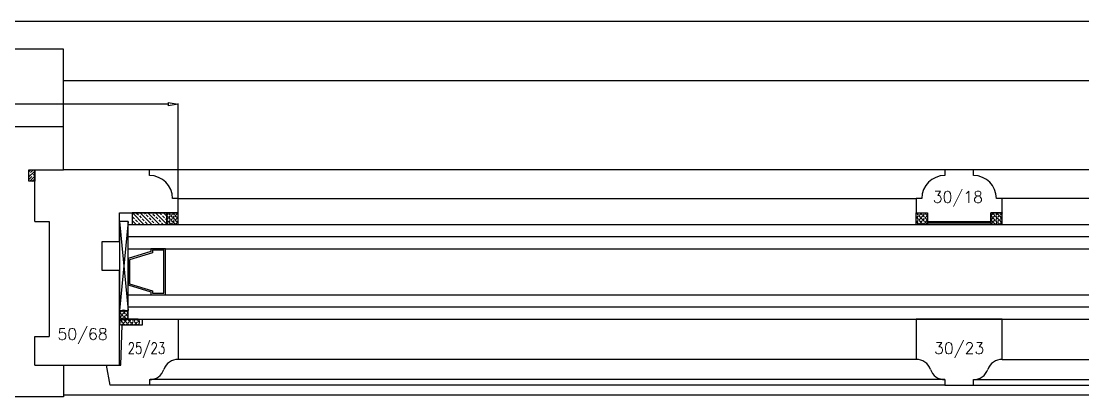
# Model space of a CAD drawing. Header units: millimetres. Extents: x 2806 to 10642, y -276 to 6064.
# Drawn here: x 6075.6 to 6445.3, y 2741.7 to 2872.4 of the extents above; entities that cross this region are included whole.
import ezdxf
from ezdxf.enums import TextEntityAlignment as Align

# ---------------------------------------------------------------- set-up
doc = ezdxf.new("R2010")
doc.units = ezdxf.units.MM
doc.layers.get('0').update_dxf_attribs({"color": 250})
doc.layers.add('dim', color=7, linetype='Continuous')
doc.styles.add('romans', font='romans.shx')
doc.dimstyles.new('ECH1-1', dxfattribs={"dimtxt": 3.5, "dimasz": 3.5, "dimexe": 0.18, "dimexo": 0, "dimgap": 0.09, "dimtad": 0, "dimdec": 4, "dimdsep": 46, "dimtxsty": 'romans', "dimblk1": 'CLOSEDBLANK', "dimblk2": 'CLOSEDBLANK', "dimsah": 1, "dimcen": 1, "dimclrd": 3, "dimclre": 3, "dimclrt": 6, "dimadec": 0, "dimazin": 0, "dimtfac": 1, "dimtdec": 4, "dimtofl": 0, "dimtmove": 0, "dimatfit": 3, "dimldrblk": 'CLOSEDBLANK', "dimfxl": 1, "dimtolj": 1, "dimtzin": 0, "dimarcsym": 0})

# ---------------------------------------------------------------- blocks, each defined once
blk = doc.blocks.new('_ClosedBlank')
at = {"color": 0, "linetype": 'ByBlock', "lineweight": -2}
for p, q in [((-1, 0.17), (0, 0)), ((-1, 0.17), (-1, -0.17)), ((0, 0), (-1, -0.17))]:
    blk.add_line(p, q, dxfattribs=at)
blk = doc.blocks.new('*D57')
at = {"layer": 'Defpoints', "color": 0, "transparency": 16777216}
for p in [(6130.28, 2843.57), (5982.28, 2810.71), (6130.28, 2806.71)]:
    blk.add_point(p, dxfattribs=at)
at = {"layer": 'dim', "color": 3, "lineweight": -2, "transparency": 16777216}
for p, q in [((5982.28, 2810.71), (5982.28, 2843.75)), ((5985.78, 2843.57), (6051.94, 2843.57)), ((6126.78, 2843.57), (6060.62, 2843.57)), ((6130.28, 2806.71), (6130.28, 2843.75))]:
    blk.add_line(p, q, dxfattribs=at)
at = {"layer": 'dim', "color": 3, "lineweight": -2, "transparency": 16777216, "xscale": 3.5, "yscale": 3.5, "zscale": 3.5, "rotation": 180}
blk.add_blockref('_ClosedBlank', (5982.28, 2843.57), dxfattribs=at)
at = {"layer": 'dim', "color": 3, "lineweight": -2, "transparency": 16777216, "xscale": 3.5, "yscale": 3.5, "zscale": 3.5}
blk.add_blockref('_ClosedBlank', (6130.28, 2843.57), dxfattribs=at)
at = {"layer": 'dim', "color": 6, "transparency": 16777216, "insert": (6056.28, 2843.57), "char_height": 3.5, "attachment_point": 5, "style": 'romans'}
blk.add_mtext('\\A1;148', dxfattribs=at)

msp = doc.modelspace()

# ---------------------------------------------------------------- linework, layer by layer
for p, q in [((5346.28495735, 2872.40943332), (6766.28495735, 2872.40943332)), ((6090.28495735, 2862.70943332), (6022.28495735, 2862.70943332)), ((6090.28495735, 2835.70943332), (6090.28495735, 2862.70943332)), ((6729.78495735, 2851.70943332), (6090.28495735, 2851.70943332)), ((6090.28495735, 2835.70943332), (6022.28495735, 2835.70943332)), ((6090.28495735, 2820.70943332), (6090.28495735, 2835.70943332)), ((6078.28495735, 2820.70943332), (6080.28495735, 2820.70943332)), ((6078.28495735, 2816.70943332), (6078.28495735, 2820.70943332)), ((6080.28495735, 2820.70943332), (6090.28495735, 2820.70943332)), ((6080.28495735, 2802.70943332), (6080.28495735, 2820.70943332)), ((6080.28495735, 2820.70943332), (6080.28495735, 2816.70943332)), ((6120.28495735, 2820.70943332), (6090.28495735, 2820.70943332)), ((6397.28495735, 2820.70943332), (6120.28495735, 2820.70943332)), ((6120.28495735, 2818.70943332), (6120.28495735, 2820.70943332)), ((6407.28495735, 2820.70943332), (6397.28495735, 2820.70943332)), ((6397.28495735, 2820.70943332), (6397.28495735, 2818.70943332)), ((6684.28495735, 2820.70943332), (6407.28495735, 2820.70943332)), ((6407.28495735, 2818.70943332), (6407.28495735, 2820.70943332)), ((6080.28495735, 2816.70943332), (6078.28495735, 2816.70943332)), ((6130.28495735, 2810.70943332), (6128.28495735, 2810.70943332)), ((6130.28495735, 2810.70943332), (6387.28495735, 2810.70943332)), ((6130.28495735, 2805.70943332), (6130.28495735, 2810.70943332)), ((6389.28495735, 2810.70943332), (6387.28495735, 2810.70943332)), ((6387.28495735, 2810.70943332), (6387.28495735, 2805.70943332)), ((6417.28495735, 2810.70943332), (6415.28495735, 2810.70943332)), ((6674.28495735, 2810.70943332), (6417.28495735, 2810.70943332)), ((6417.28495735, 2805.70943332), (6417.28495735, 2810.70943332)), ((6109.78495735, 2795.70943332), (6109.78495735, 2805.70943332)), ((6109.78495735, 2805.70943332), (6130.28495735, 2805.70943332)), ((6114.28495735, 2805.70943332), (6114.28495735, 2801.70943332)), ((6126.28495735, 2805.70943332), (6114.28495735, 2805.70943332)), ((6126.28495735, 2805.70943332), (6126.28495735, 2801.70943332)), ((6130.28495735, 2805.70943332), (6126.28495735, 2805.70943332)), ((6126.28495735, 2801.70943332), (6126.28495735, 2805.70943332)), ((6130.28495735, 2801.70943332), (6130.28495735, 2805.70943332)), ((6387.28495735, 2801.70943332), (6387.28495735, 2805.70943332)), ((6387.28495735, 2805.70943332), (6391.28495735, 2805.70943332)), ((6387.28495735, 2805.70943332), (6391.28495735, 2805.70943332)), ((6391.28495735, 2805.70943332), (6391.28495735, 2801.70943332)), ((6391.28495735, 2805.70943332), (6391.28495735, 2802.70943332)), ((6413.28495735, 2805.70943332), (6413.28495735, 2801.70943332)), ((6417.28495735, 2805.70943332), (6413.28495735, 2805.70943332)), ((6413.28495735, 2802.70943332), (6413.28495735, 2805.70943332)), ((6413.28495735, 2805.70943332), (6417.28495735, 2805.70943332)), ((6417.28495735, 2801.70943332), (6417.28495735, 2805.70943332)), ((6080.28495735, 2802.70943332), (6085.28495735, 2802.70943332)), ((6085.28495735, 2802.70943332), (6085.28495735, 2762.70943332)), ((6112.78495735, 2802.70943332), (6109.78495735, 2771.70943332)), ((6109.78495735, 2802.70943332), (6112.78495735, 2771.70943332)), ((6112.78495735, 2802.70943332), (6109.78495735, 2802.70943332)), ((6109.78495735, 2802.70943332), (6109.78495735, 2771.70943332)), ((6112.78495735, 2771.70943332), (6112.78495735, 2802.70943332)), ((6112.78495735, 2801.70943332), (6691.78495735, 2801.70943332)), ((6112.78495735, 2768.70943332), (6112.78495735, 2801.70943332)), ((6114.28495735, 2801.70943332), (6126.28495735, 2801.70943332)), ((6126.28495735, 2801.70943332), (6130.28495735, 2801.70943332)), ((6391.28495735, 2801.70943332), (6387.28495735, 2801.70943332)), ((6391.28495735, 2802.10943332), (6391.28495735, 2802.70943332)), ((6391.28495735, 2802.70943332), (6413.28495735, 2802.70943332)), ((6391.28495735, 2802.70943332), (6413.28495735, 2802.70943332)), ((6413.28495735, 2802.10943332), (6391.28495735, 2802.10943332)), ((6413.28495735, 2802.70943332), (6413.28495735, 2802.10943332)), ((6413.28495735, 2801.70943332), (6417.28495735, 2801.70943332)), ((6103.78495735, 2785.70943332), (6103.78495735, 2795.70943332)), ((6103.78495735, 2795.70943332), (6109.78495735, 2795.70943332)), ((6112.78495735, 2797.45943332), (6691.78495735, 2797.45943332)), ((6120.78461214, 2792.20989358), (6112.78461214, 2789.7765628)), ((6112.78495735, 2793.20943332), (6691.78495735, 2793.20943332)), ((6121.28461214, 2791.85435457), (6113.28461214, 2789.42102378)), ((6125.78461214, 2793.20989358), (6120.78461214, 2793.20989358)), ((6120.78461214, 2793.20989358), (6120.78461214, 2792.20989358)), ((6125.28461214, 2792.70989358), (6121.28461214, 2792.70989358)), ((6121.28461214, 2792.70989358), (6121.28461214, 2791.85435457)), ((6125.28461214, 2777.70989358), (6125.28461214, 2792.70989358)), ((6125.78461214, 2777.20989358), (6125.78461214, 2793.20989358)), ((6112.78461214, 2789.7765628), (6112.78461214, 2780.64322436)), ((6113.28461214, 2789.42102378), (6113.28461214, 2780.99876338)), ((6109.78495735, 2785.70943332), (6103.78495735, 2785.70943332)), ((6109.78495735, 2752.70943332), (6109.78495735, 2785.70943332)), ((6112.78461214, 2780.64322436), (6120.78461214, 2778.20989358)), ((6113.28461214, 2780.99876338), (6121.28461214, 2778.5654326)), ((6112.78495735, 2777.20943332), (6691.78495735, 2777.20943332)), ((6120.78461214, 2778.20989358), (6120.78461214, 2777.20989358)), ((6120.78461214, 2777.20989358), (6125.78461214, 2777.20989358)), ((6121.28461214, 2778.5654326), (6121.28461214, 2777.70989358)), ((6121.28461214, 2777.70989358), (6125.28461214, 2777.70989358)), ((6109.78495735, 2771.70943332), (6112.78495735, 2771.70943332)), ((6109.78495735, 2770.70943332), (6109.78495735, 2768.70943332)), ((6112.78495735, 2772.95943332), (6691.78495735, 2772.95943332)), ((6112.78495735, 2768.70943332), (6112.78495735, 2770.70943332)), ((6109.78495735, 2768.70943332), (6112.78495735, 2768.70943332)), ((6110.28495735, 2752.70943332), (6110.78495735, 2766.70943332)), ((6116.28495735, 2768.70943332), (6110.29575691, 2768.70943332)), ((6110.29575691, 2766.70943332), (6116.28495735, 2766.70943332)), ((6110.78495735, 2766.70943332), (6117.78495735, 2766.70943332)), ((6112.78495735, 2768.70943332), (6691.78495735, 2768.70943332)), ((6117.78495735, 2766.70943332), (6117.78495735, 2768.70943332)), ((6117.78495735, 2768.70943332), (6130.28495735, 2768.70943332)), ((6130.28495735, 2768.70943332), (6130.28495735, 2754.70943332)), ((6417.28495735, 2768.70943332), (6387.28495735, 2768.70943332)), ((6387.28495735, 2768.70943332), (6387.28495735, 2754.70943332)), ((6417.28495735, 2754.70943332), (6417.28495735, 2768.70943332)), ((6080.28495735, 2762.70943332), (6085.28495735, 2762.70943332)), ((6080.28495735, 2752.70943332), (6080.28495735, 2762.70943332)), ((6080.28495735, 2752.70943332), (6090.28495735, 2752.70943332)), ((6090.28495735, 2752.70943332), (6090.28495735, 2741.70943332)), ((6090.28495735, 2752.70943332), (6109.78495735, 2752.70943332)), ((6106.53495735, 2745.70943332), (6105.28495735, 2752.70943332)), ((6105.28495735, 2752.70943332), (6110.28495735, 2752.70943332)), ((6387.28495735, 2754.70943332), (6130.28495735, 2754.70943332)), ((6417.28495735, 2754.70943332), (6674.28495735, 2754.70943332)), ((6120.28495735, 2747.70943332), (6120.28495735, 2745.70943332)), ((6397.28495735, 2747.70943332), (6120.51805161, 2747.70943332)), ((6397.28495735, 2747.70943332), (6397.28495735, 2745.70943332)), ((6407.28495735, 2747.70943332), (6684.05186309, 2747.70943332)), ((6407.28495735, 2745.70943332), (6407.28495735, 2747.70943332)), ((6120.28495735, 2745.70943332), (6106.53495735, 2745.70943332)), ((6397.28495735, 2745.70943332), (6120.28495735, 2745.70943332)), ((6397.28495735, 2745.70943332), (6407.28495735, 2745.70943332)), ((6407.28495735, 2745.70943332), (6684.28495735, 2745.70943332)), ((6090.28495735, 2741.70943332), (6022.28495735, 2741.70943332)), ((6090.28495735, 2742.40943332), (6736.55226017, 2742.40943332))]:
    msp.add_line(p, q)
at = {"linetype": 'Continuous'}
for p, q in [((6078.28495735, 2820.05241594), (6078.94197473, 2820.70943332)), ((6078.28495735, 2818.25636472), (6080.28495735, 2820.25636472)), ((6078.28495735, 2819.15438994), (6078.39825581, 2819.2676884)), ((6078.28495735, 2817.35833872), (6079.29628142, 2818.36966279)), ((6078.53407718, 2816.70943332), (6080.28495735, 2818.46031349)), ((6078.84726861, 2819.71670121), (6079.84000073, 2820.70943332)), ((6079.74529423, 2818.81867559), (6080.28495735, 2819.35833872)), ((6079.43210318, 2816.70943332), (6080.19430703, 2817.47163718)), ((6114.28495735, 2803.061562), (6115.63708603, 2801.70943332)), ((6114.33116287, 2805.70943332), (6118.33116287, 2801.70943332)), ((6114.38578283, 2804.30777494), (6115.05930204, 2803.63425573)), ((6115.39606164, 2803.29749612), (6116.06958085, 2802.62397692)), ((6115.73282125, 2805.65481336), (6116.40634046, 2804.98129415)), ((6116.74310006, 2804.64453454), (6117.41661927, 2803.97101533)), ((6117.0252397, 2805.70943332), (6121.0252397, 2801.70943332)), ((6117.75337887, 2803.63425573), (6118.42689808, 2802.96073652)), ((6118.37227812, 2805.70943332), (6118.76365769, 2805.31805375)), ((6119.10041729, 2804.98129415), (6119.7739365, 2804.30777494)), ((6119.71931654, 2805.70943332), (6123.71931654, 2801.70943332)), ((6120.11069611, 2803.97101533), (6120.78421531, 2803.29749612)), ((6121.06635496, 2805.70943332), (6121.12097492, 2805.65481336)), ((6121.12097492, 2802.96073652), (6121.79449413, 2802.28721731)), ((6121.45773452, 2805.31805375), (6122.13125373, 2804.64453454)), ((6122.41339337, 2805.70943332), (6126.28495735, 2801.83786934)), ((6122.46801334, 2804.30777494), (6123.14153255, 2803.63425573)), ((6123.47829215, 2803.29749612), (6124.15181136, 2802.62397692)), ((6123.81505176, 2805.65481336), (6124.48857096, 2804.98129415)), ((6124.82533057, 2804.64453454), (6125.49884978, 2803.97101533)), ((6125.10747021, 2805.70943332), (6126.28495735, 2804.53194618)), ((6125.83560938, 2803.63425573), (6126.28495735, 2803.18490776)), ((6126.28495735, 2804.75712291), (6126.77853628, 2805.25070183)), ((6126.28495735, 2804.66665002), (6126.77853628, 2804.1730711)), ((6126.28495735, 2803.27538065), (6126.77853628, 2803.76895957)), ((6126.28495735, 2803.18490776), (6126.77853628, 2802.69132884)), ((6126.72391631, 2805.70943332), (6126.77853628, 2805.65481336)), ((6126.98059204, 2805.45275759), (6127.23726776, 2805.70943332)), ((6126.98059204, 2805.45275759), (6127.51940741, 2804.91394223)), ((6126.98059204, 2803.97101533), (6127.51940741, 2804.5098307)), ((6126.98059204, 2803.97101533), (6127.51940741, 2803.43219997)), ((6126.98059204, 2802.48927307), (6127.51940741, 2803.02808844)), ((6127.72146317, 2804.71188646), (6128.26027854, 2805.25070183)), ((6127.72146317, 2804.71188646), (6128.26027854, 2804.1730711)), ((6127.72146317, 2803.2301442), (6128.26027854, 2803.76895957)), ((6127.72146317, 2803.2301442), (6128.26027854, 2802.69132884)), ((6128.20565857, 2805.70943332), (6128.26027854, 2805.65481336)), ((6128.4623343, 2805.45275759), (6128.71901002, 2805.70943332)), ((6128.4623343, 2805.45275759), (6129.00114967, 2804.91394223)), ((6128.4623343, 2803.97101533), (6129.00114967, 2804.5098307)), ((6128.4623343, 2803.97101533), (6129.00114967, 2803.43219997)), ((6128.4623343, 2802.48927307), (6129.00114967, 2803.02808844)), ((6129.20320543, 2804.71188646), (6129.7420208, 2805.25070183)), ((6129.20320543, 2804.71188646), (6129.7420208, 2804.1730711)), ((6129.20320543, 2803.2301442), (6129.7420208, 2803.76895957)), ((6129.20320543, 2803.2301442), (6129.7420208, 2802.69132884)), ((6129.68740083, 2805.70943332), (6129.7420208, 2805.65481336)), ((6129.94407656, 2805.45275759), (6130.20075228, 2805.70943332)), ((6129.94407656, 2805.45275759), (6130.28495735, 2805.1118768)), ((6129.94407656, 2803.97101533), (6130.28495735, 2804.31189613)), ((6129.94407656, 2803.97101533), (6130.28495735, 2803.63013454)), ((6129.94407656, 2802.48927307), (6130.28495735, 2802.83015387)), ((6387.28495735, 2805.67369104), (6387.30383504, 2805.65481336)), ((6387.28495735, 2805.23182415), (6387.30383504, 2805.25070183)), ((6387.28495735, 2804.19194878), (6387.30383504, 2804.1730711)), ((6387.28495735, 2803.75008189), (6387.30383504, 2803.76895957)), ((6387.5058908, 2805.45275759), (6387.76256652, 2805.70943332)), ((6387.5058908, 2805.45275759), (6388.04470617, 2804.91394223)), ((6387.5058908, 2803.97101533), (6388.04470617, 2804.5098307)), ((6387.5058908, 2803.97101533), (6388.04470617, 2803.43219997)), ((6387.5058908, 2802.48927307), (6388.04470617, 2803.02808844)), ((6388.24676193, 2804.71188646), (6388.7855773, 2805.25070183)), ((6388.24676193, 2804.71188646), (6388.7855773, 2804.1730711)), ((6388.24676193, 2803.2301442), (6388.7855773, 2803.76895957)), ((6388.24676193, 2803.2301442), (6388.7855773, 2802.69132884)), ((6388.73095733, 2805.70943332), (6388.7855773, 2805.65481336)), ((6388.98763306, 2805.45275759), (6389.24430878, 2805.70943332)), ((6388.98763306, 2805.45275759), (6389.52644843, 2804.91394223)), ((6388.98763306, 2803.97101533), (6389.52644843, 2804.5098307)), ((6388.98763306, 2803.97101533), (6389.52644843, 2803.43219997)), ((6388.98763306, 2802.48927307), (6389.52644843, 2803.02808844)), ((6389.72850419, 2804.71188646), (6390.26731956, 2805.25070183)), ((6389.72850419, 2804.71188646), (6390.26731956, 2804.1730711)), ((6389.72850419, 2803.2301442), (6390.26731956, 2803.76895957)), ((6389.72850419, 2803.2301442), (6390.26731956, 2802.69132884)), ((6390.21269959, 2805.70943332), (6390.26731956, 2805.65481336)), ((6390.46937532, 2805.45275759), (6390.72605104, 2805.70943332)), ((6390.46937532, 2805.45275759), (6391.00819069, 2804.91394223)), ((6390.46937532, 2803.97101533), (6391.00819069, 2804.5098307)), ((6390.46937532, 2803.97101533), (6391.00819069, 2803.43219997)), ((6390.46937532, 2802.48927307), (6391.00819069, 2803.02808844)), ((6391.21024645, 2804.71188646), (6391.28495735, 2804.78659737)), ((6391.21024645, 2804.71188646), (6391.28495735, 2804.63717556)), ((6391.21024645, 2803.2301442), (6391.28495735, 2803.30485511)), ((6391.21024645, 2803.2301442), (6391.28495735, 2803.1554333)), ((6413.35966825, 2804.71188646), (6413.28495735, 2804.78659737)), ((6413.35966825, 2804.71188646), (6413.28495735, 2804.63717556)), ((6413.35966825, 2803.2301442), (6413.28495735, 2803.30485511)), ((6413.35966825, 2803.2301442), (6413.28495735, 2803.1554333)), ((6414.10053938, 2805.45275759), (6413.56172401, 2804.91394223)), ((6414.10053938, 2803.97101533), (6413.56172401, 2804.5098307)), ((6414.10053938, 2803.97101533), (6413.56172401, 2803.43219997)), ((6414.10053938, 2802.48927307), (6413.56172401, 2803.02808844)), ((6414.10053938, 2805.45275759), (6413.84386366, 2805.70943332)), ((6414.35721511, 2805.70943332), (6414.30259514, 2805.65481336)), ((6414.84141051, 2804.71188646), (6414.30259514, 2805.25070183)), ((6414.84141051, 2804.71188646), (6414.30259514, 2804.1730711)), ((6414.84141051, 2803.2301442), (6414.30259514, 2803.76895957)), ((6414.84141051, 2803.2301442), (6414.30259514, 2802.69132884)), ((6415.58228164, 2805.45275759), (6415.04346627, 2804.91394223)), ((6415.58228164, 2803.97101533), (6415.04346627, 2804.5098307)), ((6415.58228164, 2803.97101533), (6415.04346627, 2803.43219997)), ((6415.58228164, 2802.48927307), (6415.04346627, 2803.02808844)), ((6415.58228164, 2805.45275759), (6415.32560592, 2805.70943332)), ((6415.83895737, 2805.70943332), (6415.7843374, 2805.65481336)), ((6416.32315277, 2804.71188646), (6415.7843374, 2805.25070183)), ((6416.32315277, 2804.71188646), (6415.7843374, 2804.1730711)), ((6416.32315277, 2803.2301442), (6415.7843374, 2803.76895957)), ((6416.32315277, 2803.2301442), (6415.7843374, 2802.69132884)), ((6417.0640239, 2805.45275759), (6416.52520853, 2804.91394223)), ((6417.0640239, 2803.97101533), (6416.52520853, 2804.5098307)), ((6417.0640239, 2803.97101533), (6416.52520853, 2803.43219997)), ((6417.0640239, 2802.48927307), (6416.52520853, 2803.02808844)), ((6417.0640239, 2805.45275759), (6416.80734818, 2805.70943332)), ((6417.28495735, 2805.67369104), (6417.26607966, 2805.65481336)), ((6417.28495735, 2805.23182415), (6417.26607966, 2805.25070183)), ((6417.28495735, 2804.19194878), (6417.26607966, 2804.1730711)), ((6417.28495735, 2803.75008189), (6417.26607966, 2803.76895957)), ((6114.28495735, 2801.71452358), (6114.29004761, 2801.70943332)), ((6116.40634046, 2802.28721731), (6116.98412445, 2801.70943332)), ((6118.76365769, 2802.62397692), (6119.4371769, 2801.95045771)), ((6122.13125373, 2801.95045771), (6122.37227812, 2801.70943332)), ((6124.48857096, 2802.28721731), (6125.06635496, 2801.70943332)), ((6126.28495735, 2801.79363839), (6126.77853628, 2802.28721731)), ((6126.98059204, 2802.48927307), (6127.51940741, 2801.95045771)), ((6127.72146317, 2801.74840194), (6128.26027854, 2802.28721731)), ((6127.72146317, 2801.74840194), (6127.76043179, 2801.70943332)), ((6128.4623343, 2802.48927307), (6129.00114967, 2801.95045771)), ((6129.20320543, 2801.74840194), (6129.7420208, 2802.28721731)), ((6129.20320543, 2801.74840194), (6129.24217405, 2801.70943332)), ((6129.94407656, 2802.48927307), (6130.28495735, 2802.14839228)), ((6387.28495735, 2802.71020652), (6387.30383504, 2802.69132884)), ((6387.28495735, 2802.26833963), (6387.30383504, 2802.28721731)), ((6387.5058908, 2802.48927307), (6388.04470617, 2801.95045771)), ((6388.24676193, 2801.74840194), (6388.7855773, 2802.28721731)), ((6388.24676193, 2801.74840194), (6388.28573055, 2801.70943332)), ((6388.98763306, 2802.48927307), (6389.52644843, 2801.95045771)), ((6389.72850419, 2801.74840194), (6390.26731956, 2802.28721731)), ((6389.72850419, 2801.74840194), (6389.76747281, 2801.70943332)), ((6390.46937532, 2802.48927307), (6391.00819069, 2801.95045771)), ((6391.21024645, 2801.74840194), (6391.28495735, 2801.82311285)), ((6391.21024645, 2801.74840194), (6391.24921507, 2801.70943332)), ((6413.35966825, 2801.74840194), (6413.28495735, 2801.82311285)), ((6413.35966825, 2801.74840194), (6413.32069963, 2801.70943332)), ((6414.10053938, 2802.48927307), (6413.56172401, 2801.95045771)), ((6414.84141051, 2801.74840194), (6414.30259514, 2802.28721731)), ((6414.84141051, 2801.74840194), (6414.80244189, 2801.70943332)), ((6415.58228164, 2802.48927307), (6415.04346627, 2801.95045771)), ((6416.32315277, 2801.74840194), (6415.7843374, 2802.28721731)), ((6416.32315277, 2801.74840194), (6416.28418415, 2801.70943332)), ((6417.0640239, 2802.48927307), (6416.52520853, 2801.95045771)), ((6417.28495735, 2802.71020652), (6417.26607966, 2802.69132884)), ((6417.28495735, 2802.26833963), (6417.26607966, 2802.28721731)), ((6109.94055605, 2770.96749482), (6110.47937142, 2771.50631019)), ((6109.94055605, 2770.96749482), (6110.47937142, 2770.42867946)), ((6109.94055605, 2769.48575256), (6110.47937142, 2770.02456793)), ((6110.68142718, 2771.70836595), (6110.73829227, 2771.76523105)), ((6110.68142718, 2771.70836595), (6111.22024255, 2771.16955059)), ((6110.68142718, 2770.22662369), (6111.22024255, 2770.76543906)), ((6110.68142718, 2770.22662369), (6111.22024255, 2769.68780833)), ((6111.42229831, 2770.96749482), (6111.96111368, 2771.50631019)), ((6111.42229831, 2770.96749482), (6111.96111368, 2770.42867946)), ((6111.42229831, 2769.48575256), (6111.96111368, 2770.02456793)), ((6112.16316944, 2770.22662369), (6112.70198481, 2770.76543906)), ((6112.16316944, 2770.22662369), (6112.70198481, 2769.68780833)), ((6109.81270532, 2767.44919053), (6110.16546933, 2767.80195454)), ((6109.94055605, 2769.48575256), (6110.47937142, 2768.9469372)), ((6109.98636731, 2768.38516808), (6110.16546933, 2768.20606607)), ((6110.36752509, 2768.0040103), (6110.90634046, 2768.54282567)), ((6110.36752509, 2768.0040103), (6110.90634046, 2767.46519494)), ((6110.55469036, 2766.70943332), (6110.90634046, 2767.06108341)), ((6110.68142718, 2768.74488143), (6111.22024255, 2769.2836968)), ((6110.68142718, 2768.74488143), (6110.71687529, 2768.70943332)), ((6111.10839622, 2767.26313917), (6111.64721159, 2767.80195454)), ((6111.10839622, 2767.26313917), (6111.64721159, 2766.72432381)), ((6111.14384433, 2768.70943332), (6111.64721159, 2768.20606607)), ((6111.42229831, 2769.48575256), (6111.96111368, 2768.9469372)), ((6111.84926735, 2768.0040103), (6112.38808272, 2768.54282567)), ((6111.84926735, 2768.0040103), (6112.38808272, 2767.46519494)), ((6112.03643262, 2766.70943332), (6112.38808272, 2767.06108341)), ((6112.16316944, 2768.74488143), (6112.70198481, 2769.2836968)), ((6112.16316944, 2768.74488143), (6112.19861755, 2768.70943332)), ((6112.59013848, 2767.26313917), (6113.12895385, 2767.80195454)), ((6112.59013848, 2767.26313917), (6113.12895385, 2766.72432381)), ((6112.62558659, 2768.70943332), (6113.12895385, 2768.20606607)), ((6113.33100961, 2768.0040103), (6113.86982498, 2768.54282567)), ((6113.33100961, 2768.0040103), (6113.86982498, 2767.46519494)), ((6113.51817488, 2766.70943332), (6113.86982498, 2767.06108341)), ((6114.07188074, 2767.26313917), (6114.61069611, 2767.80195454)), ((6114.07188074, 2767.26313917), (6114.61069611, 2766.72432381)), ((6114.10732885, 2768.70943332), (6114.61069611, 2768.20606607)), ((6114.81275187, 2768.0040103), (6115.35156724, 2768.54282567)), ((6114.81275187, 2768.0040103), (6115.35156724, 2767.46519494)), ((6114.99991714, 2766.70943332), (6115.35156724, 2767.06108341)), ((6115.553623, 2767.26313917), (6116.09243837, 2767.80195454)), ((6115.553623, 2767.26313917), (6116.09243837, 2766.72432381)), ((6115.58907111, 2768.70943332), (6116.09243837, 2768.20606607)), ((6116.29449413, 2768.0040103), (6116.62019929, 2768.32971546)), ((6116.29449413, 2768.0040103), (6116.77156412, 2767.52694031))]:
    msp.add_line(p, q, dxfattribs=at)
for centre, radius, start, end in [((6120.28495735, 2810.70943332), 8, 0, 90), ((6397.28495735, 2810.70943332), 8, 90, 180), ((6407.28495735, 2810.70943332), 8, 360, 90), ((6111.28495735, 2770.31331178), 1.55142266, 14.7930176081, 165.2069823916), ((6111.01921467, 2767.70943332), 1.23425732, 125.8841497803, 234.1158502197), ((6115.53495735, 2767.70943332), 1.25, 306.8698976458, 53.1301023542), ((6120.40150448, 2752.86436599), 5.15625, 268.7048286125, 341.2792117845), ((6130.16841022, 2749.55450065), 5.15625, 88.7048286127, 161.2792117845), ((6387.40150448, 2749.55450065), 5.15625, 18.7207882155, 91.2951713873), ((6397.16841022, 2752.86436599), 5.15625, 198.7207882155, 271.2951713875), ((6407.40150448, 2752.86436599), 5.15625, 268.7048286125, 341.2792117845), ((6417.16841022, 2749.55450065), 5.15625, 88.7048286127, 161.2792117845)]:
    msp.add_arc(centre, radius, start, end)

# ---------------------------------------------------------------- texts
at = {"layer": 'dim', "style": 'romans'}
for s, p in [('30/18', (6401.83797158, 2809.24381208)), ('50/68', (6096.96391601, 2761.51768302)), ('30/23', (6402.28495735, 2756.59349432))]:
    msp.add_text(s, height=4, dxfattribs=at).set_placement(p, align=Align.CENTER)
at = {"layer": 'dim', "style": 'romans', "width": 0.75}
msp.add_text('25/23', height=4, dxfattribs=at).set_placement((6119.1987267, 2756.59349432), align=Align.CENTER)

# ---------------------------------------------------------------- dimensions: what is measured, and where the dimension line sits
at = {"layer": 'dim'}
dim = msp.add_linear_dim(base=(6130.28495735, 2843.57378763), p1=(5982.28495735, 2810.70943332), p2=(6130.28495735, 2806.70943332), dimstyle='ECH1-1', dxfattribs=at)
dim.commit()
dim.dimension.update_dxf_attribs({"geometry": '*D57', "text_midpoint": (6056.28495735, 2843.57378763)})

doc.saveas('drawing.dxf')
